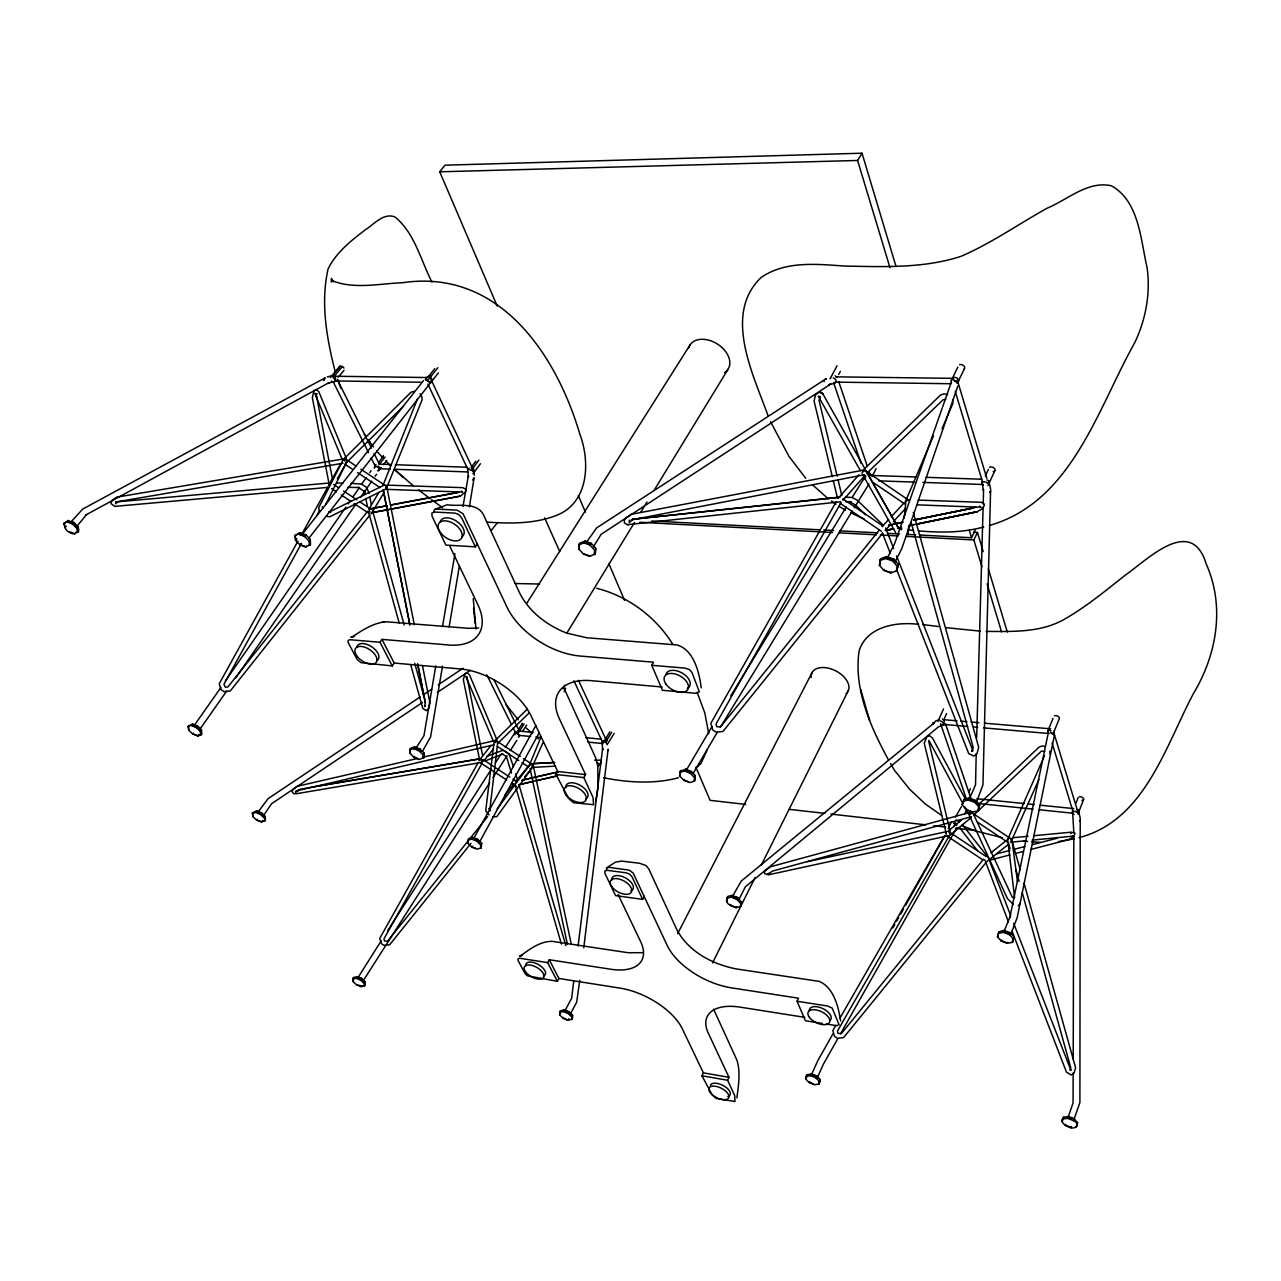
<?xml version="1.0" encoding="UTF-8"?>
<svg xmlns="http://www.w3.org/2000/svg" width="1281" height="1281" viewBox="0 0 1281 1281"><rect width="100%" height="100%" fill="white"/><g stroke="black" fill="none" stroke-linecap="round" stroke-linejoin="round"><path stroke-width="1.5" d="M1079.707 821.073L1080.219 819.888L1079.899 1102.589L1073.558 1120.667C1079.403 1122.925 1077.401 1129.218 1070.98 1127.792C1066.721 1126.623 1059.099 1122.813 1063.246 1117.496L1068.418 1116.408L1074.263 1118.713L1077.641 1123.085M559.701 1014.92L560.149 1010.965L564.152 1009.844L569.148 1011.878L572.543 1015.176L572.399 1018.875L567.947 1020.365L563.176 1018.379L559.701 1014.92L559.813 1011.59M1073.158 1073.078L1073.078 1102.925L1067.714 1118.345L1063.15 1118.921L1062.013 1121.772M1073.206 1059.163L1073.814 836.381M1073.83 832.41L1072.533 810.825M316.503 397.59L316.503 395.861L332.516 479.414M928.757 741.571L950.166 831.625M296.279 790.521L295.575 792.25L298.841 790.105L297.576 790.633L494.034 744.789M572.063 1019.516L572.543 1015.176M579.092 548.86L579.588 543.208L585.081 541.03L591.246 543.336L595.713 548.316L595.361 553.744L589.884 556.37L583.447 554.033L579.092 549.341L579.524 548.172M979.629 804.836L978.348 810.681L972.423 812.122L966.194 809.72L962.111 804.596L964.145 799.264L969.141 797.999L975.722 800.449L979.629 804.836L978.348 810.681M480.599 848.198L480.679 845.012L476.868 841.153L471.568 839.071L468.141 840.064L468.189 843.458L471.888 847.109L476.932 849.143L481.192 847.99L481.688 843.314L477.893 839.455L472.593 837.374L468.446 838.799L468.189 843.458M989.989 492.801L990.581 490.959L982.943 784.853L976.25 802.771M976.218 753.644L975.53 784.869L969.621 798.335M976.666 737.664L983.087 507.949M983.2 503.961L983.536 491.968L982.127 481.464M579.092 549.341L579.156 543.897M595.841 800.737L597.923 788.632L597.795 766.15L601.077 763.252L601.061 761.09L599.956 760.097L594.64 760.209M331.251 282.028L331.411 278.313L333.284 281.788L331.939 280.603C354.036 289.618 379.56 283.597 402.698 282.717C497.941 268.578 555.426 352.339 579.62 433.346L579.925 434.419C590.397 462.377 588.7 503.097 556.242 515.474C534.129 524.089 509.902 523.641 486.604 522.072M571.518 1019.724L572.095 1016.473M594.944 554.433L595.713 548.316M883.842 570.397L879.503 565.401L880.223 559.605L881.408 558.404L886.676 556.546L893.77 559.044L898.205 564.361L896.86 570.862L890.583 572.895L883.842 570.397L884.226 569.421M898.205 564.361L896.86 570.862M115.69 502.312L115.61 503.753L118.332 501.56L343.052 463.21M908.085 534.641L908.613 526.939M409.984 753.292L410.272 748.504L414.532 746.887L420.024 749.017L423.947 752.924L424.027 757.503L419.255 759.489L414.019 757.391L409.984 753.292L409.856 749.145M820.064 1079.419L819.2 1083.918L814.748 1084.767C810.665 1083.598 803.347 1080.251 806.71 1074.903L811.514 1073.862L816.67 1075.992L820.064 1079.419L819.2 1083.918M594.24 554.625L594.576 550.173L590.093 545.194L583.928 542.872L579.268 544.617M694.526 781.122L695.295 775.581L691.356 771.434L685.607 769.176L680.003 771.53L679.667 775.918L683.702 780.273L689.69 782.547L694.526 781.122L695.295 775.581M467.053 679.506L467.165 678.145L482.441 754.797M353.108 981.534L353.284 977.723L357.063 976.666L361.514 978.54L364.909 981.71L365.053 985.281L361.258 986.77L356.598 984.849L353.108 981.534L352.932 978.316M809.352 1082.605L809.688 1081.596M607.995 750.506L608.091 749.401L607.883 750.698M726.519 901.135L727.928 896.316L732.268 895.387L737.76 897.581L741.475 902.352L740.658 906.516L735.999 907.685C733.084 906.532 726.007 904.514 726.871 900.447M904.194 518.261L905.763 502.825M693.902 781.33L694.83 777.007M1047.874 734.846L1009.796 917.676L1010.149 916.459L1003.76 932.088M489.662 811.113L497.797 741.859L495.475 740.882L494.258 741.715M493.938 743.124L485.707 810.809L489.054 814.924M579.749 980.365L576.658 1002.238L570.061 1014.552L568.556 1011.718L564.729 1011.093L571.694 998.171L573.664 981.55M583.752 947.86L608.091 749.401M578.083 946.035L602.582 748.68L602.775 749.977L601.958 741.331M679.667 775.918L680.003 771.53M1010.405 932.776L1009.604 934.746L1013.367 939.005L1012.246 942.4L1007.138 943.312L1001.198 940.959L997.531 936.939L998.684 931.847L1004.144 930.39L1010.405 932.776L1014.168 937.019L1012.246 942.4M681.14 770.393L679.635 775.437M726.551 901.632L726.871 897.453M295.607 540.438L295.142 535.346L300.026 532.656L305.887 534.817L310.338 539.461L310.498 544.537L305.519 546.987L299.93 544.825L295.607 540.438L295.142 535.346M252.917 816.654L252.453 812.795L256.728 810.841L261.436 812.778L265.247 816.445L265.439 820.336L261.5 822.098L256.6 820.128L252.917 816.654L252.453 812.795M736.863 1097.881C738.496 1085.551 740.69 1072.277 736.911 1060.108L713.565 1009.156M975.722 800.449L974.857 802.434L978.764 806.822L977.739 810.921M442.505 666.184L430.576 736.991L422.506 751.242M449.135 626.841L459.415 565.866M469.374 506.86L474.146 477.685L472.577 480.087M435.78 665.912L423.963 735.678L415.524 748.889L417.03 748.28L421.257 751.034M442.505 626.537L454.947 553.696M463.001 506.443L468.334 475.795L468.462 477.076L467.581 469.262L469.262 468.125M740.082 906.74L741.123 903.041M741.555 901.616L740.994 905.827M188.739 730.154L188.275 726.183L192.662 724.053L197.546 726.023L201.437 729.754L201.854 734.109L197.834 736.063L192.742 734.061L188.739 730.154L188.275 726.183M879.503 565.401L880.223 559.605M730.25 905.459L730.65 904.466M997.531 936.939L998.54 933.321L1003.343 932.36L1004.144 930.39M962.207 805.125L963.28 801.249L968.276 799.985L969.141 797.999M431.425 381.994L431.937 379.336L430.432 377.19L427.902 376.63L425.708 378.167M818.671 1084.158L819.712 1080.828M805.893 1079.002L806.518 1076.248L810.697 1075.672L811.514 1073.862M1054.471 734.99L1050.532 732.348L1054.471 734.99L1017.194 917.532L1010.773 934.457M880.399 560.389L885.667 558.532L886.676 556.546M386.125 488.525L385.741 485.467M481.688 843.314L480.679 845.012M896.188 571.07L897.789 565.866M727 898.141L731.339 897.212L732.268 895.387M680.131 772.235L684.614 771.018L685.607 769.176M806.71 1077.209L807.334 1074.439M824.067 381.69L824.516 379.752L826.421 378.792L824.628 379.544M559.893 1012.214L563.24 1011.526L564.152 1009.844M1011.622 841.745L1011.205 838.671M816.67 1075.992L815.853 1077.801L819.248 1081.244M583.928 542.872L585.081 541.03M423.947 752.924L422.986 758.336M364.909 981.71L364.156 986.082M471.568 839.071L472.593 837.374M75.883 532.336C74.442 537.075 61.792 528.957 66.212 526.155M1020.317 903.089L1018.299 905.779M683.702 780.273L684.134 779.312M409.936 749.801L413.427 748.6L414.532 746.887M352.996 978.908L356.086 978.236L357.063 976.666M707.208 749.737L700.979 763.556L695.551 768.392M957.9 383.371L958.7 380.361L957.131 377.943L954.265 377.303L951.607 379.032M988.42 482.264L988.804 480.823L986.882 479.927M861.905 473.217L863.938 470.335L866.597 471.744L898.381 527.932L865.7 470.479M893.77 559.044L892.777 561.03L897.212 566.346M252.501 813.387L255.656 812.426L256.728 810.841M963.072 803.139L964.145 799.264M295.222 536.018L300.026 532.656M188.323 726.807L192.662 724.053M1053.639 733.244L1054.375 730.714M990.085 492.593L990.581 490.959M265.247 816.445L264.446 821.121M563.176 1018.379L563.608 1017.45M64.899 527.756L64.082 523.561L67.957 520.759L73.786 522.408L78.205 526.795L78.862 530.766L74.57 533.937M568.844 1018.683L567.947 1020.365M864.099 478.582L864.131 478.502A3.138 1.986 26.5 0 1 865.636 477.701M737.76 897.581L736.831 899.422L740.626 903.457M310.338 539.461L309.089 541.174L309.345 545.354M933.096 722.964L932.616 724.422L933.192 722.756L934.874 722.356L741.203 881.104L733.1 895.355M768.904 873.37L767.863 874.218L772.667 871.032L971.494 816.654M201.437 729.754L200.284 731.371L200.797 734.91M957.756 386.173L901.76 548.716L894.618 562.855M957.82 367.103L951.159 380.841A3.331 2.242 25.4 0 0 951.415 382.106M951.431 381.834L894.554 543.833L887.365 557.956M1076.344 1127.008L1077.625 1122.316M739.105 899.294L745.334 886.836L938.493 726.839L944.129 724.646L944.193 720.595L942.4 718.833M1070.98 1127.792L1071.476 1126.752M1065.44 1125.519L1065.664 1124.446M1061.917 1121.227L1063.854 1117M262.573 820.497L261.5 822.098M691.356 771.434L690.363 773.276L694.302 777.439M1077.929 814.156L1083.646 799.456M1076.04 803.043L1078.186 797.551M198.987 734.445L197.834 736.063M383.003 485.291L417.318 399.272M569.148 1011.878L568.252 1013.559L563.24 1011.526M1012.807 942.159L1013.047 940.43M1053.366 733.26L1059.371 718.497A2.978 1.729 22.1 0 0 1057.674 716.143A2.978 1.729 22.1 0 0 1054.327 715.855M1007.138 943.312L1007.715 942.288M1048.29 732.796A2.994 1.713 22.2 0 1 1047.73 731.307L1053.014 718.417M1001.198 940.959L1001.486 939.902M997.435 936.411L998.331 934.97M529.197 765.606L541.158 736.623M542.984 742.612L531.951 767.463L555.618 766.102M564.12 691.788L565.642 688.153M968.852 792.282L970.358 788.696M905.219 502.088L933.433 435.972M941.999 428.799L952.872 403.499L952.632 399.8M1079.627 821.265L1080.219 819.888M78.205 526.795L76.892 528.413L77.533 532.368M1078.026 811.161L1078.458 810.184L1076.809 809.64M966.194 809.72L966.498 808.663M1007.394 840.144L1044.559 755.63M944.465 718.289L946.579 713.517M937.948 721.443L943.521 708.873M1038.891 779.537L1011.398 840.912M905.715 501.752L906.516 499.942L908.197 499.766M471.888 847.109L472.385 846.197M948.26 828.727L951.431 821.778M987.955 485.611L994.825 470.735M985.313 476.004L988.372 469.406M822.386 1023.439L805.381 1020.733L797.07 1001.262L798.495 998.203L731.547 987.875A55.964 29.175 27.2 0 1 667.257 945.538L633.118 872.969L629.067 870.119L608.923 867.365L606.537 868.006L606.521 870.295M954.057 826.325L955.642 822.882L954.345 823.523M558.916 978.46L557.363 981.31L547.66 962.607L549.245 959.741L558.916 978.46L620.228 988.163A52.585 25.812 27.8 0 1 682.325 1028.819L703.365 1072.854L701.956 1075.784L712.076 1094.775L716.303 1098.457L734.974 1101.516L734.75 1095.767L727.592 1080.251L728.985 1077.321L708.281 1033.11A54.154 27.141 26.4 0 1 740.242 1007.154L804.836 1017.37M981.935 566.762L973.864 539.958L977.451 532.448L973.464 532.255M919.566 535.026L971.542 537.748L975.145 530.254M1047.73 731.307L1047.938 730.907A2.994 1.713 22.2 0 1 1050.932 730.586M957.259 383.371L964.513 368.528A3.315 2.258 25.4 0 1 964.113 368.992M325.678 504.634L346.799 461.849L346.078 459.094L343.084 459.895L318.649 507.836L319.513 511.199M712.54 962.896L755.15 877.421M761.362 864.963L848.374 690.475M1007.763 839.631L1008.515 838.126M356.598 984.849L361.947 985.938M735.999 907.685L736.655 906.74M872.121 476.596L876.156 468.542M890.583 572.895L891.288 571.918M879.423 564.889L880.511 563.416M479.478 759.985L481.368 758.576L299.978 789.208M677.665 933.689L812.202 672.317M477.893 839.455L476.868 841.153M529.71 765.013L531.535 763.78M838.655 374.532L840.352 371.33M642.63 899.358L632.061 876.861L629.708 874.25L626.329 872.841L607.29 870.327L604.904 870.968L604.888 873.258L615.617 895.643L642.63 899.358L644.215 896.364M837.005 365.838L830.168 378.68A3.251 2.13 28 0 1 830.52 378.231M539.333 732.46L479.142 842.818L477.429 839.583L474.995 838.751M562.871 688.746L564.761 685.239M559.701 1014.472L560.598 1013.239M692.957 773.724L717.232 732.396M685.719 771.226L712.012 726.535M535.89 725.462L473.41 839.087M361.514 978.54L360.553 980.125L356.086 978.236M297.993 541.03L219.211 683.798L221.053 689.642L224.063 691.612L230.244 690.987L369.937 515.026M301.852 534.065L327.792 487.068M301.515 543.4L223.935 684.278L225.472 687.353L227.938 686.904L367.615 511.279M316.839 515.57L319.706 510.366M591.246 543.336L590.093 545.194M482.184 763.076L383.98 938.829L384.46 940.991L387.567 941.151L467.629 841.489M478.261 762.483L379.736 938.429L381.386 943.665L384.076 945.394L389.632 944.802L470.944 843.378M328.56 485.355L340.682 463.85M414.019 757.391L414.564 756.495M361.338 978.156L360.585 979.485L359.176 978.972M841.137 502.36L716.047 723.925L716.639 726.647L720.466 726.871L878.99 530.43M833.082 1033.607L817.822 1060.604L811.337 1074.999L815.613 1075.704L817.23 1077.257L816.91 1078.634L823.363 1064.223L837.63 1038.939M892.793 927.972L894.762 924.514M896.716 921.039L898.67 917.58M900.639 914.122L903.569 908.918M905.523 905.459L944.689 836.189M955.45 817.15L961.326 806.758M840.56 1033.751L956.859 827.622M964.673 813.771L966.627 810.297M337.319 478.822L345.902 463.674M836.269 501.592L710.811 723.397L712.796 729.978L716.127 732.172L722.964 731.467L882.753 533.104M651.757 665.303L685.143 668.122L689.306 669.563L691.948 672.381L699.33 691.804L695.631 693.277L662.437 690.283L651.757 665.303L653.518 662.197L580.213 656.048A63.329 37.501 31.6 0 1 506.924 606.97L463.033 513.713L457.141 510.142L436.389 509.069L434.451 509.55L433.699 512.16M835.804 1025.408L832.826 1030.597L834.588 1036.393L837.518 1038.315L843.571 1037.626L985.778 862.85M839.76 1018.507L944.754 835.5M949.045 836.157L837.47 1031.029L837.998 1033.431L841.377 1033.591L983.568 859.151M394.212 663.046L392.29 665.928L360.97 662.661L357.111 659.427L348.4 642.982A4.98 2.722 33.6 0 1 350.498 639.763L380.009 642.261L381.946 639.379L394.212 663.046L460.632 668.986A59.102 32.633 31.6 0 1 531.039 715.823L557.699 771.498L555.954 774.477L568.556 798.319L573.392 802.691L593.663 804.708L592.911 797.182L583.832 777.583L585.561 774.589L559.301 718.609A60.799 34.667 29.9 0 1 591.326 680.675L662.213 687.016M368.944 509.069L378.84 492.512M420.024 749.017L418.935 750.73L413.427 748.6M371.298 513.713L383.964 492.609M362.939 981.182L489.742 782.627M614.175 733.405L607.178 744.661A2.594 1.585 31.3 0 0 605.529 742.388L603.735 741.891A2.594 1.585 31.3 0 0 602.743 743.893M945.842 832.922L946.627 831.625L807.174 861.729M889.991 267.713L857.597 160.461L862.017 153.208L444.971 165.185L439.735 171.814L497.22 306.095M605.337 739.265A2.594 1.585 31.3 0 1 607.13 739.761L605.337 739.265L609.932 731.739M605.529 742.388L611.726 732.22M720.338 727.288L852.201 511.167M854.283 507.756L868.95 484.026M353.156 981.118L353.956 977.323M435.316 509.149L447.069 504.778C458.326 506.635 476.724 501.8 483.401 514.642L519.446 592.575C528.941 611.774 547.163 625.512 566.826 633.15L634.511 522.456M640.74 512.24L646.985 502.024M654.255 490.111L728.056 369.232M730.746 695.919L846.213 507.1M852.457 496.9L865.732 475.779M589.884 556.37L590.701 555.474M593.391 546.779L601.157 534.273L830.584 384.172L828.903 384.716L835.452 382.939M586.538 542.183L596.546 527.964L824.516 379.752M526.811 603.255L689.995 345.005M381.178 940.846L357.815 977.883L359.256 977.531L362.891 979.853M387.663 930.759L491.28 769.305M495.603 762.579L500.999 754.173M505.322 747.447L515.683 731.515M492.977 777.583L506.988 755.71M510.222 750.666L516.819 740.402M522.456 731.579L526.651 725.062M518.597 729.321L522.392 723.429M518.213 737.087A2.546 1.521 32.6 0 0 519.301 736.479L519.397 736.079A2.546 1.521 32.6 0 0 517.732 733.837L524.137 723.909M475.331 546.843L461.704 517.876L458.902 514.626L455.107 513.137L434.339 512.032L431.841 513.169L432.065 516.275L445.868 545.065L475.331 546.843L477.317 543.865M255.656 812.426L260.363 814.364L261.436 812.778M191.493 725.67L196.377 727.64L197.546 726.023M371.074 470.671L369.713 472.673M376.518 474.29L375.157 476.292M298.761 534.353L304.638 536.531L305.887 534.817M263.229 816.045L271.54 803.747L422.506 702.42M256.6 820.128L257.161 819.296M67.269 521.991L72.457 524.009L73.786 522.408M220.844 687.577L193.879 725.975L197.578 726.359L199.596 729.69L226.513 691.276M225.376 681.012L345.854 507.116M348.112 503.833L350.386 500.551M352.659 497.268L359.481 487.437M350.962 483.305L361.594 484.09L366.302 477.589M235.592 678.145L355.862 504.186M360.409 497.62L371.746 481.208M192.742 734.061L193.383 733.228M305.519 546.987L306.431 546.154M299.93 544.825L300.587 543.977M309.009 538.052L429.199 384.476M295.671 540.006L296.872 538.725M301.387 535.346L423.467 380.633M497.14 808.952L529.902 764.565L532.4 764.261L532.752 767.015L496.836 816.638L492.689 816.814M469.486 469.727L471.44 470.191L478.886 460.135M472.993 473.81L480.471 463.706M471.408 467.133A2.882 1.873 36.4 0 1 473.362 467.597L471.408 467.133L475.827 461.176M385.085 456.981L379.384 464.266A2.818 1.793 37.6 0 0 378.728 463.962M379.016 470.335L381.226 467.517M383.419 464.699L386.734 460.471M378.632 462.361L383.195 456.532M479.014 760.658L491.039 745.43M428.847 379.096L437.862 367.695M430.496 382.923L438.374 372.931M428.879 376.086A2.978 1.97 38.3 0 1 430.88 376.534L428.879 376.086L434.707 368.72M483.642 761.138L493.073 749.241M470.127 838.382L487.645 816.573M505.162 794.78L513.921 783.876M491.36 530.174L497.636 522.568M71.416 521.463L82.737 509.053L324.894 377.959L323.549 380.537L324.894 377.959M64.082 523.561L68.598 520.374M515.378 781.954L528.717 765.862M524.746 776.798L529.71 770.826M343.949 368.095A2.914 1.889 39.5 0 0 342.347 366.558L333.044 377.687A2.93 1.873 39.4 0 1 335.046 380.441L334.998 380.985A2.93 1.873 39.4 0 1 332.612 381.77L331.939 381.466A2.93 1.873 39.4 0 1 331.315 381.049M338.248 377.255L344.045 370.289M330.226 377.735L339.545 366.606M333.22 374.741A2.93 1.873 39.4 0 1 335.142 375.173L333.22 374.741L340.426 366.11L342.347 366.558M371.81 512.944L372.787 511.792M838.11 498.389L859.039 474.691M864.803 475.635L843.074 500.134L842.882 498.837L883.009 526.059L882.113 526.619L888.662 519.542M891.288 516.707L904.402 502.568L904.626 503.865L872.025 481.704M885.235 530.366L890.631 524.553M893.321 521.655L905.459 508.621M343.66 459.19L410.913 392.306L414.051 391.297M346.014 463.001L403.435 406.237M527.276 709.162L494.69 740.93L495.779 742.74M498.197 742.948L529.357 712.748M862.673 470.591L940.526 395.028L944.017 393.891L947.588 394.628M866.645 473.522L943.04 399.816L945.81 399.336M346.126 462.281L347.343 461.112M978.54 804.596L1039.179 746.983L1042.27 745.958L1045.408 746.535M973.56 815.212L1041.389 751.162L1044.816 751.371M972.423 812.122L966.178 809.416M948.132 831.209L961.839 819.76M949.653 835.452L970.934 817.742M990.87 852.842L1006.402 840.448M986.162 862.081L1008.019 844.691M1070.532 833.579L1071.557 832.778M520.038 956.331C529.309 949.365 540.246 941.039 552.399 941.359L628.282 952.744L642.678 952.664M437.365 692.429L470.399 670.251M420.056 696.992L268.065 798.655L257.753 812.49L261.372 812.939L263.213 814.684M423.354 694.782L431.617 689.258M438.23 684.839L463.017 668.25M906.083 500.791L909.446 500.247M607.114 867.557L615.44 862.129L621.637 861.104L639.587 863.266L646.072 865.588L648.859 869.078L676.944 929.894C688.65 951.639 712.156 964.241 736.495 968.964L818.975 981.342C833.675 987.107 838.479 1006.978 840.656 1021.021M1070.484 1070.179L1070.756 1067.826L1022.302 892.857M519.782 955.962L522.264 955.194L520.935 955.706M1008.163 838.975L1009.636 838.094M384.796 489.47L329.665 516.835L326.287 516.131M384.38 485.019L329.073 512.128L330.706 512.432L328.961 512.048M332.852 375.797L333.941 375.301L335.366 376.854L335.75 381.146L327.968 383.227L85.411 515.202L86.516 514.594L76.38 526.971L74.042 523.144M485.547 760.818L502.793 753.981M486.892 756.254L503.081 750.266M316.295 394.164L317.24 393.795L314.806 393.411L342.603 460.375M935.178 721.235L939.405 719.586M343.34 458.998L343.997 459.927M970.502 813.595L971.991 813.051M482.425 760.722L483.465 760.354M350.722 637.217L354.709 636.161L351.458 637.41C361.947 630.492 373.54 622.534 386.462 621.797L468.51 628.314L478.71 627.978M494.994 741.571L496.388 741.091M989.364 525.498C1071.621 501.992 1097.321 409.472 1134.742 342.668C1145.855 319.353 1150.754 292.869 1146.991 267.169C1140.618 239.675 1139.129 201.277 1111.492 185.841C1088.177 180.333 1067.425 199.836 1047.057 208.227C1018.379 224.191 991.334 243.278 961.086 256.296C923.681 268.53 883.314 266.8 844.451 266.048C816.557 264.126 785.685 260.7 761.282 277.353C722.516 314.165 753.484 374.981 768.264 416.245M345.486 459.255L343.916 459.751L344.749 461M1079.066 837.63C1144.718 820.545 1165.358 746.359 1193.636 693.197C1216.87 654.463 1225.132 606.297 1206.174 563.88C1191.346 514.962 1147.776 559.477 1125.503 574.977C1105.455 590.797 1085.696 607.274 1063.342 619.844C1039.964 632.75 1012.054 631.533 986.178 631.405M949.653 833.803L950.63 833.547M983.728 526.971C962.527 532.832 940.286 532.816 918.541 530.862M989.108 860.32L1009.972 854.891M1015.657 853.418L1023.247 851.433M1030.821 849.463L1068.754 839.583L1073.606 836.765L1075.079 833.258L1071.46 832.154L1034.087 835.692M996.57 853.851L1009.844 850.424M1013.639 849.447L1025.024 846.517M1032.614 844.563L1057.273 838.222M327.231 376.886L333.941 375.301M519.125 784.757L532.592 781.634M536.435 780.737L557.603 775.822M417.078 758.576L297.288 786.294L293.013 789.24L292.164 791.898L293.701 793.676L296.423 793.708L481.656 762.403L482.264 759.585M422.874 757.231L494.37 740.706L495.106 741.811M521.639 780.385L558.212 771.915M523.305 779.825L557.972 771.899M518.869 784.629L557.475 775.758M678.45 777.759C654.047 784.292 628.106 782.579 603.543 777.759M948.645 835.66L768.52 874.811L764.485 873.642L764.645 871.192L770.634 866.725L969.445 812.57L970.774 813.867M1074.086 838.879L1058.506 841.569M888.598 525.29L902.144 522.488M913.753 520.102L975.674 507.34M886.084 530.446L893.85 528.845M897.725 528.044L901.6 527.244M909.366 525.642L977.291 511.663L916.748 524.057M888.566 525.306L902.032 522.552M913.561 520.198L973.192 508.013L914.922 519.814M908.95 525.658L912.841 524.858M895.515 523.737L903.281 522.168M908.789 525.738L912.664 524.954M916.556 524.153L976.714 511.936L981.55 509.23L984.224 505.659L984.224 503.913L981.486 502.296L918.109 500.102M864.451 474.755L631.373 519.91L633.262 519.013L629.355 522.552L629.307 520.118M371.058 512.832L460.311 496.019M369.392 508.989L387.038 505.675M390.913 504.938L458.838 492.192M369.569 508.957L387.006 505.723M390.737 505.034L458.71 492.432M372.819 512.512L460.167 496.275L465.74 491.776L465.579 489.118L462.729 487.661L386.846 485.115M1067.906 1117.544L1072.677 1118.345M343.516 458.934L116.619 497.172L111.831 500.503L110.999 503.657L114.858 506.363L328.128 487.372M316.551 786.262L480.087 758.8M384.14 621.877L382.33 622.166M1011.958 840.96L1020.3 869.767M942.528 724.838L944.129 724.646M603.527 740.45L607.386 740.77M840.016 497.076L632.446 519.285L838.27 497.46M863.57 471.408L862.193 470.351L631.069 514.354L625.672 518.084L624.391 519.766L624.391 522.984L627.418 524.682L840.48 501.8M627.418 524.682L629.051 524.521M1010.597 842.225L1026.257 840.688M1032.134 840.128L1073.254 836.109L1072.213 836.253M1012.454 837.758L1028.195 836.253M115.674 501.96L331.074 482.857M1011.366 840.977L1012.246 840.928M533.504 763.668L554.849 762.467M534.289 763.588L554.081 762.483M598.996 763.604L597.426 763.076M439.735 171.814L857.597 160.461M539.669 584.04L515.106 583.512M532.4 766.31L533.44 766.374L571.246 943.969M845.924 501.8L851.273 501.752L849.543 501.463L856.204 505.675L865.492 514.738M845.284 497.156L852.089 497.492L857.117 500.118L883.426 525.306M835.74 376.838L952.84 378.343M836.781 382.138L950.95 383.74M335.03 376.23L428.19 377.559M335.414 380.937L421.097 382.25M347.503 487.34L359.417 487.549M337.063 483.001L343.02 483.145M386.013 489.326L462.649 492.064L461.464 491.023M917.02 504.842L980.99 507.244L979.533 506.059M916.107 476.98L870.423 475.427L869.159 471.68M926.051 477.317L981.678 479.222M878.814 480.855L914.794 482.12M922.8 482.393L982.783 484.506M391.378 464.571L379.384 464.138L374.084 453.474M395.381 464.715L467.389 467.261M378.455 468.686L390.369 469.118M394.356 469.262L467.853 471.952M972.615 812.891L969.717 813.755L969.253 815.308L1007.41 898.541L1013.319 904.418M980.445 631.165L945.586 627.594M918.653 624.343C896.38 621.589 866.949 626.313 859.135 650.796C853.466 689.146 870.648 727.064 888.55 760.065M651.741 520.999L819.632 529.79M823.635 529.998L833.627 530.526M839.631 530.846L877.597 532.832M887.589 533.36L899.582 533.985M907.572 534.401L915.579 534.817M639.763 522.296L832.666 532.496M838.623 532.816L876.412 534.801M880.383 535.01L898.285 535.954M906.243 536.387L973.864 539.958M1031.573 841.809L1040.556 842.37M369.793 508.957L371.65 509.085M381.946 639.379L448.75 645A61.6 35.131 33.3 0 0 477.909 604.824L449.599 545.674M943.04 719.634L956.987 720.819M960.99 721.171L966.963 721.683M970.95 722.02L978.924 722.708M984.913 723.221L1050.724 728.841M943.809 724.422L967.667 726.487M973.64 727L977.611 727.352M983.584 727.864L1049.203 733.549M533.104 732.572L517.636 730.794M585.881 737.68L601.526 739.201M518.693 735.342L530.558 736.495M536.499 737.087L540.454 737.472M587.947 742.115L601.798 743.46M976.779 798.736L1024.304 803.571M1028.275 803.972L1034.215 804.58M1040.156 805.189L1073.83 808.599M977.467 803.411L1033.014 809.112M1038.971 809.72L1072.693 813.195M385.709 487.661L387.038 488.061L414.339 624.856M557.699 771.498L585.561 774.589M1023.711 840.944L1027.65 841.377M555.954 774.477L583.832 777.583M745.718 804.404L710.074 800.353L695.951 767.335M789.272 809.352L824.916 813.387M830.857 814.059L925.891 824.852M933.817 825.765L945.698 827.11M955.594 828.231L975.385 830.472M922.624 624.552L938.316 626.505M898.317 528.445L901.984 528.957M907.476 529.71L912.953 530.462M928.837 740.322L962.896 803.555M549.245 959.741L610.877 969.253A54.346 27.67 28.7 0 0 640.628 941.615L618.05 894.426M547.66 962.607L520.374 958.364A4.403 2.162 29.4 0 0 518.165 960.606L525.066 973.64L527.324 975.786L557.363 981.31M797.07 1001.262L827.462 1005.985L832.186 1008.099L839.087 1024.736L836.781 1025.633L826.165 1024.047M703.365 1072.854L728.985 1077.321M701.956 1075.784L727.592 1080.251M972.535 750.666L971.783 751.451L973.24 747.656L911.143 522.328M1002.383 837.742L975.001 830.777L962.063 825.701M358.007 487.276L365.101 491.984L364.252 490.751L365.005 494.514M517.732 733.837L515.987 733.356A2.546 1.521 32.6 0 0 514.882 734.846M954.873 823.651L953.608 823.267L956.891 825.092M425.644 705.879L424.507 706.552L425.34 703.157L417.606 663.99M596.546 588.267C628.026 596.145 655.728 616.785 672.781 644.311M566.826 633.15L586.81 637.762L676.96 644.951C693.822 649.723 699.362 672.573 701.203 687.833M885.828 557.763L893.273 560.293M864.291 519.077L850.52 512.72M583.56 553.808L590.285 556.162M885.667 558.532L892.777 561.03M883.858 570.157L890.919 572.671M298.953 533.697L305.07 535.874M968.42 799.264L975.305 801.746M584.104 542.151L590.573 544.489M566.09 1012.23L567.611 1012.775M734.381 896.748L736.783 897.613M69.414 531.711L73.161 533.072M683.766 780.001L688.473 781.73M300.122 544.617L305.967 546.795M1003.471 931.655L1010.036 934.089M968.276 799.985L974.857 802.434M413.587 747.976L419.335 750.122M67.461 521.351L72.873 523.401M684.759 770.345L690.795 772.635M730.314 905.155L736.319 907.428M601.958 742.275L603.351 742.804M1003.343 932.36L1009.604 934.746M471.728 838.447L477.269 840.56M192.935 733.821L198.235 735.854M1001.182 940.638L1007.41 943.024M1067.826 1117.673L1073.958 1120.042M471.552 467.885L473.634 468.702L474.386 475.219M414.147 757.151L417.814 758.56M256.76 819.888L260.171 821.217M731.483 896.556L737.248 898.798M684.614 771.018L690.363 773.276M809.384 1082.285L813.611 1083.934M191.67 725.062L196.778 727.064M472.016 846.837L475.523 848.23M563.384 1010.933L568.604 1012.999M1067.714 1118.345L1073.558 1120.667M1065.392 1125.166L1071.22 1127.472M255.816 811.85L260.732 813.803M731.339 897.212L736.831 899.422M810.825 1075.047L816.237 1077.225M563.272 1018.091L568.252 1020.108M356.23 977.691L360.906 979.597M810.697 1075.672L815.853 1077.801M833.242 377.959L834.011 378.279A3.251 2.13 28 0 1 835.917 381.69M375.253 464.475L376.07 464.811M504.009 750.57L508.637 753.612M501.864 753.676L506.491 756.719L511.455 773.051M945.746 833.771L946.627 834.171M467.181 677.025L465.884 676.432L493.633 741.827M956.17 819.872L959.453 821.697M361.594 484.09L366.734 487.517L369.024 493.441M1069.955 1069.939L1070.98 1070.452L1013.623 923.201M845.46 510.19L839.039 506.347M483.69 759.985L509.774 777.087M513.04 779.232L516.291 781.362M480.599 762.9L506.619 779.953M511.487 783.155L516.371 786.342M495.587 740.29L520.278 756.511M523.577 758.688L533.456 765.173M497.316 746.439L518.789 760.53M522.088 762.707L528.685 767.047M344.621 458.422L356.038 466.012M360.922 469.262L386.99 486.604M344.765 464.122L352.787 469.47M357.607 472.673L380.089 487.613M333.652 484.426L338.616 487.725M343.58 491.007L356.823 499.798M360.137 502.008L370.065 508.589M331.635 488.621L336.455 491.808M341.274 495.01L350.914 501.399M354.116 503.529L368.576 513.121M977.467 822.114L1006.882 841.745L1006.626 840.384M950.758 832.938L986.21 856.573M947.123 836.077L982.911 859.919M974.281 814.332L1012.198 839.663M516.515 732.011L518.277 733.196M840.256 503.401L881.344 531.247M863.89 469.711L909.014 500.407M377.975 466.044L379.913 467.373M442.569 507.692L431.665 499.798M828.359 498.869L812.65 484.923M831.401 500.999L835.997 504.218M941.599 815.421L925.154 803.876L909.606 789.24L894.554 770.425L890.551 763.524M418.599 489.934L430.224 498.709M413.187 485.691L394.404 469.358M901.248 529.758L897.517 526.315M536.018 736.831L538.5 738.929M835.196 375.797L837.133 377.543M394.644 469.567L402.714 476.98M360.553 980.125L363.948 983.296M526.395 728.104L532.288 733.661M196.377 727.64L200.284 731.371M568.252 1013.559L571.646 1016.858M260.363 814.364L264.158 818.047M948.212 831.385L949.365 832.538M72.457 524.009L76.892 528.413M418.935 750.73L422.858 754.637M385.821 461L390.609 465.868M304.638 536.531L309.089 541.174M518.229 719.81L505.739 704.134M895.611 532.528L862.689 474.691M376.646 450.912L382.298 457.301M489.838 809.832L490.447 810.537L488.958 808.455L489.79 809.624M1012.454 897.517L973.368 813.867M373.46 446.877L368.304 440.024M962.319 824.564L987.795 857.069M959.693 827.782L977.867 851.208M805.701 478.229L789 456.436L770.554 421.689M364.348 434.355L366.318 437.189M322.107 506.748L323.1 508.173M368.143 439.751L370.289 442.858L368.448 440.184M420.024 393.763L421.849 396.534L422.106 399.8L386.686 487.821L385.821 486.091M509.149 754.253L513.409 766.55M865.364 469.567L823.026 394.164L820.064 391.874L815.533 394.692L814.059 401.001L832.314 476.644M860.336 470.575L818.271 396.213L820.32 396.63L819.087 400.537L837.182 476.212M965.57 799.424L932.536 738.144L929.846 735.918L926.948 736.623L924.225 743.172L945.842 831.833M964.785 807.062L968.548 814.059M380.009 642.261L392.29 665.928M544.617 517.876L559.717 551.503M333.22 381.818L368.528 452.673M371.17 457.99L375.589 466.844M337.896 380.617L371.426 448.142M494.242 680.291L519.429 731.259A2.53 1.521 32.6 0 0 518.197 730.827M486.844 674.895L511.439 724.518M513.201 728.056L515.827 733.373M369.12 510.302L369.825 511.727M427.918 384.124L467.917 469.486M573.904 680.755L602.246 741.523M431.024 379.4L472.449 468.125M578.484 680.339L606.153 739.89M608.875 563.704L624.568 600.389M578.339 495.571L585.417 512.128M496.852 739.681L469.535 674.927L467.357 672.957L465.099 673.63L463.322 679.635L479.799 760.674M431.921 282.028C420.712 260.299 414.692 232.822 394.916 216.969C383.724 212.502 374.372 223.983 365.886 229.411C351.378 240.412 336.407 252.149 328.128 268.802C320.362 302.412 326.687 338.808 335.27 371.89M346.142 457.974L318.761 391.586L316.439 389.568L314.069 390.577L312.34 397.686L329.297 485.115M885.667 528.044L893.658 548.46M896.572 555.89L972.92 750.794M882.273 532.784L890.263 553.184M896.796 569.885L968.692 753.564L973.816 756.062L976.971 753.772L978.7 747.367L913.321 512.48M564.152 688.409L595.681 757.888L597.795 766.15M988.548 858.27L1010.757 915.787M1008.499 922L984.769 859.727M1012.086 931.271L1066.465 1072.165L1071.156 1074.967L1074.006 1073.158L1075.608 1067.762L1024.047 883.217M697.2 692.493L704.822 713.021L708.745 733.789M945.522 723.909L970.838 798.127M940.59 723.717L966.274 798.655M833.691 382.907L861.088 463.546M337.688 379.256L340.762 388.287M838.735 381.658L867.253 466.044M497.604 741.475L497.941 742.532M515.651 773.804L517.332 779.248M1052.085 742.996L1072.838 811.033M1053.863 732.828L1077.625 811.161M955.194 391.297L982.479 481.72M987.139 583.992L1001.566 631.869M969.221 530.094L971.542 537.748M957.371 380.281L986.818 478.437M977.451 532.448L983.2 551.599M988.356 568.844L1007.282 632.029M862.017 153.208L895.899 266.128M519.029 784.821L565.85 945.602M514.882 784.196L561.43 944.065M860.704 689.306L869.559 720.354L869.046 718.513M1008.451 842.85L1010.052 848.63M1015.913 869.783L1019.1 881.312M372.499 510.35L404.188 625.048M414.74 663.286L423.723 695.775M368.464 511.663L399.144 622.886M410.785 665.079L422.826 708.489L426.301 710.619L428.735 708.553L429.936 703.013L422.522 665.896M833.258 480.535L837.47 497.989M838.11 480.087L841.809 495.619M1078.458 810.184L1080.315 818.655M988.804 480.823L990.709 489.694M64.05 522.92L64.995 527.34M567.355 944.145L530.03 768.392M369.809 497.204L371.362 504.73M417.702 663.91L425.452 703.045M365.758 498.293L367.263 505.819M77.436 528.028L78.237 532.207M200.781 730.987L201.421 734.718M473.233 598.675L476.004 629.019M1011.99 840.16L1017.45 881.456M264.639 817.678L265.039 820.929M1007.859 840.736L1014.616 897.773M601.077 763.252L600.997 762.547M364.396 982.927L364.701 985.874M475.123 623.271L473.618 608.283L474.13 613.359M309.666 540.774L310.034 545.178M1076.536 1125.326L1076.616 1126.271M532.464 764.789L532.576 766.262M1049.86 751.066L1050.068 754.317M423.37 754.237L423.611 758.144M481.176 844.611L481.192 847.99M1074.086 814.444A2.914 1.601 21.7 0 1 1073.478 814.059M1072.966 813.611A2.914 1.601 21.7 0 1 1072.437 812.218L1072.645 811.85A2.914 1.601 21.7 0 1 1075.576 811.61L1076.28 811.914A2.914 1.601 21.7 0 1 1077.401 812.762M1079.275 796.702A2.898 1.617 21.6 0 1 1083.326 798.303A2.898 1.617 21.6 0 1 1081.933 800.337M942.72 724.438A2.898 1.649 24 0 1 941.631 724.694M940.062 720.931A2.898 1.649 24 0 1 940.782 721.123L941.471 721.427A2.898 1.649 24 0 1 943.216 723.269M522.824 724.405A2.53 1.521 32.6 0 1 522.248 723.445M710.459 1085.247A10.953 5.284 26.7 0 1 724.87 1086.528A10.953 5.284 26.7 0 1 727.8 1096.568M811.177 677.505A20.256 12.426 26.9 0 1 834.572 670.299A20.256 12.426 26.9 0 1 846.036 693.629M525.738 966.034A11.017 5.396 29.2 0 1 538.372 964.561A11.017 5.396 29.2 0 1 543.432 976.026M611.806 880.159A11.849 6.245 28.7 0 1 625.849 878.125A11.849 6.245 28.7 0 1 630.844 890.903M809.32 1010.645A11.801 6.101 25.7 0 1 822.882 1008.595A11.801 6.101 25.7 0 1 829.88 1020.461M864.002 479.558A3.138 1.986 26.5 0 1 863.97 478.998M951.351 380.281A3.331 2.242 25.4 0 1 953.817 379.368M959.597 364.685A3.315 2.258 25.4 0 1 963.088 365.261A3.315 2.258 25.4 0 1 964.705 367.983M983.28 485.435A3.235 2.098 24.1 0 1 982.047 483.113L982.239 482.617A3.235 2.098 24.1 0 1 985.457 482.008L986.242 482.329A3.235 2.098 24.1 0 1 987.523 483.321M989.524 467.341A3.219 2.098 24.1 0 1 994.392 468.446A3.219 2.098 24.1 0 1 993.191 471.552M835.036 382.427A3.251 2.13 28 0 1 834.379 382.587M429.551 383.419A2.978 1.97 38.3 0 0 430.752 382.475L430.832 381.914A2.978 1.97 38.3 0 0 430.736 381.306M425.644 379.592A2.978 1.97 38.3 0 1 425.884 379.144M378.648 470.623A2.834 1.793 37.5 0 0 379.256 469.935L379.32 469.422A2.834 1.793 37.5 0 0 377.399 466.796L375.509 466.348A2.834 1.793 37.5 0 0 375.013 466.492M378.135 470.784A2.834 1.793 37.5 0 1 377.543 470.768M374.436 468.254A2.834 1.793 37.5 0 1 374.628 466.78M383.531 457.589A2.818 1.793 37.6 0 1 383.467 455.524M339.369 368.175A2.914 1.889 39.5 0 1 340.426 366.11M471.44 470.191A2.882 1.873 36.4 0 1 473.009 471.712M565.85 787.879A12.25 6.693 29.8 0 1 580.133 785.285A12.25 6.693 29.8 0 1 585.545 798.992M688.714 347.984A22.562 15.436 32.3 0 1 718.401 344.685A22.562 15.436 32.3 0 1 724.518 372.611M356.903 647.257A12.442 6.789 33.4 0 1 371.698 646.777A12.442 6.789 33.4 0 1 376.902 660.516M440.152 522.36A13.499 8.006 33.8 0 1 456.628 521.239A13.499 8.006 33.8 0 1 461.784 536.899M666.024 674.222A13.29 7.878 29.3 0 1 683.397 673.838A13.29 7.878 29.3 0 1 687.208 688.441M983.504 489.454L983.408 490.271L983.504 489.454M329.041 382.731L328.048 383.387L329.041 382.731M893.321 528.861L885.507 530.462L893.257 528.893M956.667 381.338L953.897 380.505L958.364 383.563L956.667 381.338M427.822 380.185L425.404 379.448L429.455 382.17L427.822 380.185M821.729 393.075L820.064 391.874L823.026 394.164L821.729 393.075M409.888 624.808L383.211 489.726L409.872 624.84M710.459 1092.965A10.969 5.284 26.7 0 0 727.896 1098.81A10.969 5.284 26.7 0 0 718.401 1087.009A10.969 5.284 26.7 0 0 710.459 1092.965M526.043 972.455A11.017 5.396 29.2 0 0 543.208 978.076A11.017 5.396 29.2 0 0 532.944 965.714A11.017 5.396 29.2 0 0 526.043 972.455M612.078 887.109A11.865 6.245 28.7 0 0 630.764 892.937A11.865 6.245 28.7 0 0 620.068 879.31A11.865 6.245 28.7 0 0 612.078 887.109M809.48 1017.45A11.817 6.085 25.7 0 0 828.471 1023.551A11.817 6.085 25.7 0 0 818.655 1010.549A11.817 6.085 25.7 0 0 809.48 1017.45M566.154 795.117A12.266 6.693 29.8 0 0 585.369 800.913A12.266 6.693 29.8 0 0 574.128 786.422A12.266 6.693 29.8 0 0 566.154 795.117M357.447 656.689A12.458 6.789 33.4 0 0 376.31 662.181A12.458 6.789 33.4 0 0 364.092 646.985A12.458 6.789 33.4 0 0 357.447 656.689M440.616 532.8A13.515 8.006 33.8 0 0 461.336 538.436A13.515 8.006 33.8 0 0 448.446 521.367A13.515 8.006 33.8 0 0 440.616 532.8M666.104 684.294A13.306 7.878 29.3 0 0 687.24 690.283A13.306 7.878 29.3 0 0 675.487 674.078A13.306 7.878 29.3 0 0 666.104 684.294"/></g></svg>
